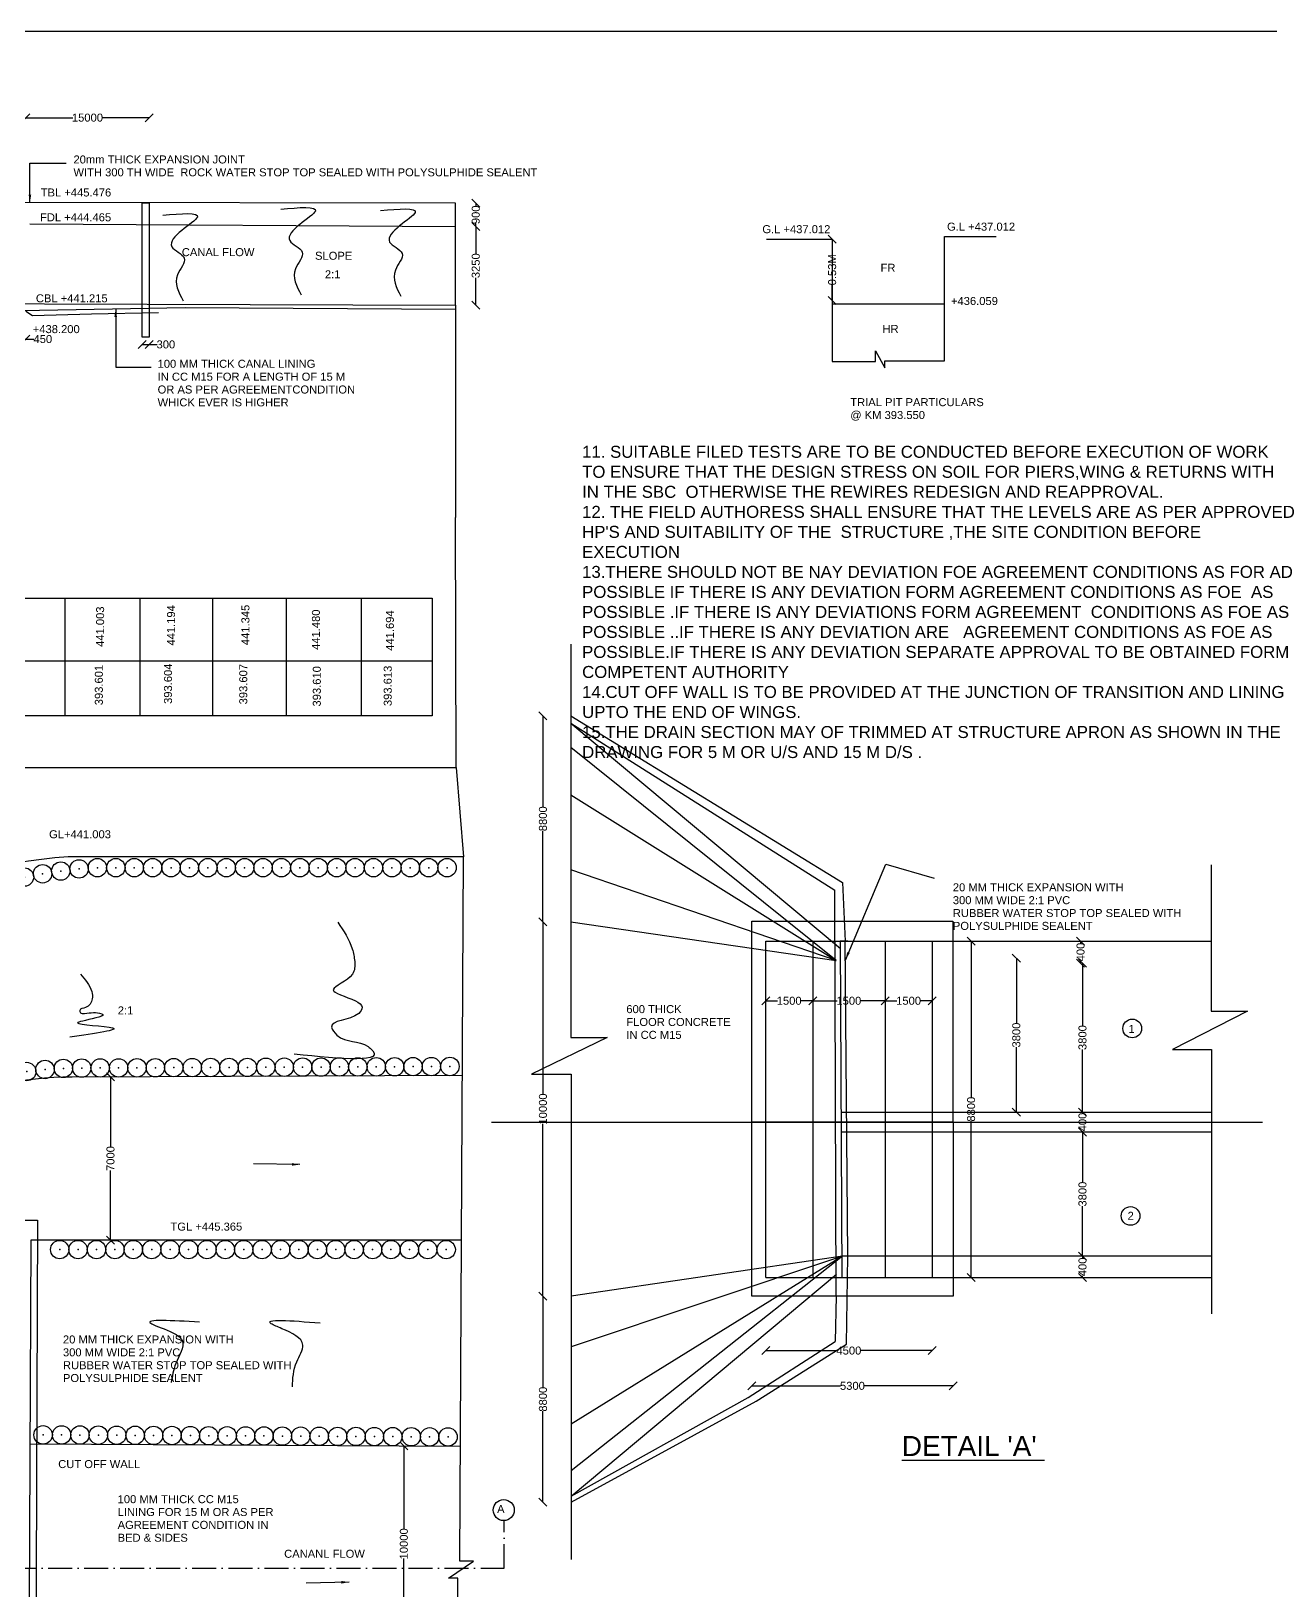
# Model space of a CAD drawing. Header units: millimetres. Extents: x 13075 to 24879, y 21418 to 27290.
# Drawn here: x 20199 to 23298, y 23393 to 27290 of the extents above; entities that cross this region are included whole.
import ezdxf

# ---------------------------------------------------------------- set-up
doc = ezdxf.new("R2010")
doc.units = ezdxf.units.MM
doc.header["$MEASUREMENT"] = 0
doc.header["$PDMODE"] = 32
doc.header["$PDSIZE"] = 46
doc.linetypes.add('ACAD_ISO10W100', pattern=[18, 12, -3, 0, -3])
for name, color, linetype in [('DIMENSIONS', 7, 'Continuous'), ('DRAWING', 7, 'Continuous'), ('TEXT', 7, 'Continuous')]:
    doc.layers.add(name, color=color, linetype=linetype)
doc.styles.get("Standard").update_dxf_attribs({"font": 'arial.ttf', "height": 20})
doc.dimstyles.get("Standard").update_dxf_attribs({"dimtxt": 20, "dimasz": 20, "dimexe": 0.18, "dimexo": 0.0625, "dimgap": 0.09, "dimtad": 0, "dimdec": 0, "dimzin": 0, "dimdsep": 46, "dimtxsty": 'Standard', "dimblk": 'OBLIQUE', "dimcen": 0.09, "dimse1": 1, "dimse2": 1, "dimadec": 0, "dimazin": 0, "dimtfac": 1, "dimtdec": 0, "dimtofl": 0, "dimtmove": 0, "dimatfit": 3, "dimfxl": 1, "dimtolj": 1, "dimtzin": 0, "dimarcsym": 0})

# ---------------------------------------------------------------- blocks, each defined once
blk = doc.blocks.new('_Oblique')
at = {"color": 0, "linetype": 'ByBlock', "lineweight": -2}
blk.add_line((-0.5, -0.5), (0.5, 0.5), dxfattribs=at)
blk = doc.blocks.new('*D11')
at = {"layer": 'Defpoints', "color": 0, "transparency": 16777216}
for p in [(20493.8, 27073.9), (20185.9, 26919.1), (20493.8, 26861.4)]:
    blk.add_point(p, dxfattribs=at)
at = {"layer": 'DIMENSIONS', "color": 0, "lineweight": -2, "transparency": 16777216}
for p, q in [((20185.9, 27073.9), (20303.1, 27073.9)), ((20493.8, 27073.9), (20376.6, 27073.9))]:
    blk.add_line(p, q, dxfattribs=at)
at = {"layer": 'DIMENSIONS', "color": 0, "lineweight": -2, "transparency": 16777216, "xscale": 20, "yscale": 20, "zscale": 20, "rotation": 180}
blk.add_blockref('_Oblique', (20185.9, 27073.9), dxfattribs=at)
at = {"layer": 'DIMENSIONS', "color": 0, "lineweight": -2, "transparency": 16777216, "xscale": 20, "yscale": 20, "zscale": 20}
blk.add_blockref('_Oblique', (20493.8, 27073.9), dxfattribs=at)
at = {"layer": 'DIMENSIONS', "color": 0, "transparency": 16777216, "insert": (20339.9, 27073.9), "char_height": 20, "attachment_point": 5}
blk.add_mtext('\\A1;15000', dxfattribs=at)
blk = doc.blocks.new('*D60')
at = {"layer": 'Defpoints', "color": 0, "transparency": 16777216}
for p in [(20160.8, 26542.5), (20185.8, 26542.5), (20185.8, 26520.7)]:
    blk.add_point(p, dxfattribs=at)
at = {"layer": 'DIMENSIONS', "color": 0, "lineweight": -2, "transparency": 16777216}
for p, q in [((20160.8, 26520.7), (20185.8, 26520.7)), ((20185.8, 26520.7), (20205.8, 26520.7))]:
    blk.add_line(p, q, dxfattribs=at)
at = {"layer": 'DIMENSIONS', "color": 0, "lineweight": -2, "transparency": 16777216, "xscale": 20, "yscale": 20, "zscale": 20, "rotation": 180}
blk.add_blockref('_Oblique', (20160.8, 26520.7), dxfattribs=at)
at = {"layer": 'DIMENSIONS', "color": 0, "lineweight": -2, "transparency": 16777216, "xscale": 20, "yscale": 20, "zscale": 20}
blk.add_blockref('_Oblique', (20185.8, 26520.7), dxfattribs=at)
at = {"layer": 'DIMENSIONS', "color": 0, "transparency": 16777216, "insert": (20228.4, 26520.7), "char_height": 20, "attachment_point": 5}
blk.add_mtext('\\A1;450', dxfattribs=at)
blk = doc.blocks.new('*D61')
at = {"layer": 'Defpoints', "color": 0, "transparency": 16777216}
for p in [(20476.5, 26525.9), (20493.8, 26525.9), (20493.8, 26507.3)]:
    blk.add_point(p, dxfattribs=at)
at = {"layer": 'DIMENSIONS', "color": 0, "lineweight": -2, "transparency": 16777216}
for p, q in [((20476.5, 26507.3), (20493.8, 26507.3)), ((20493.8, 26507.3), (20513.8, 26507.3))]:
    blk.add_line(p, q, dxfattribs=at)
at = {"layer": 'DIMENSIONS', "color": 0, "lineweight": -2, "transparency": 16777216, "xscale": 20, "yscale": 20, "zscale": 20, "rotation": 180}
blk.add_blockref('_Oblique', (20476.5, 26507.3), dxfattribs=at)
at = {"layer": 'DIMENSIONS', "color": 0, "lineweight": -2, "transparency": 16777216, "xscale": 20, "yscale": 20, "zscale": 20}
blk.add_blockref('_Oblique', (20493.8, 26507.3), dxfattribs=at)
at = {"layer": 'DIMENSIONS', "color": 0, "transparency": 16777216, "insert": (20535.9, 26507.3), "char_height": 20, "attachment_point": 5}
blk.add_mtext('\\A1;300', dxfattribs=at)
blk = doc.blocks.new('*D62')
at = {"layer": 'Defpoints', "color": 0, "transparency": 16777216}
for p in [(21259.5, 26860.1), (21259.1, 26802.3), (21310.5, 26802.3)]:
    blk.add_point(p, dxfattribs=at)
at = {"layer": 'DIMENSIONS', "color": 0, "lineweight": -2, "transparency": 16777216}
for p, q in [((21310.5, 26860.1), (21310.5, 26853.4)), ((21310.5, 26802.3), (21310.5, 26809.1))]:
    blk.add_line(p, q, dxfattribs=at)
at = {"layer": 'DIMENSIONS', "color": 0, "lineweight": -2, "transparency": 16777216, "xscale": 20, "yscale": 20, "zscale": 20}
for p, rotation in [((21310.5, 26860.1), 90), ((21310.5, 26802.3), 270)]:
    blk.add_blockref('_Oblique', p, dxfattribs=dict(at, rotation=rotation))
at = {"layer": 'DIMENSIONS', "color": 0, "transparency": 16777216, "insert": (21310.5, 26831.2), "char_height": 20, "attachment_point": 5, "rotation": 90}
blk.add_mtext('\\A1;900', dxfattribs=at)
blk = doc.blocks.new('*D63')
at = {"layer": 'Defpoints', "color": 0, "transparency": 16777216}
for p in [(21259.5, 26802.3), (21259.5, 26605.7), (21310.5, 26605.7)]:
    blk.add_point(p, dxfattribs=at)
at = {"layer": 'DIMENSIONS', "color": 0, "lineweight": -2, "transparency": 16777216}
for p, q in [((21310.5, 26802.3), (21310.5, 26733.9)), ((21310.5, 26605.7), (21310.5, 26674.1))]:
    blk.add_line(p, q, dxfattribs=at)
at = {"layer": 'DIMENSIONS', "color": 0, "lineweight": -2, "transparency": 16777216, "xscale": 20, "yscale": 20, "zscale": 20}
for p, rotation in [((21310.5, 26802.3), 90), ((21310.5, 26605.7), 270)]:
    blk.add_blockref('_Oblique', p, dxfattribs=dict(at, rotation=rotation))
at = {"layer": 'DIMENSIONS', "color": 0, "transparency": 16777216, "insert": (21310.5, 26704), "char_height": 20, "attachment_point": 5, "rotation": 90}
blk.add_mtext('\\A1;3250', dxfattribs=at)
blk = doc.blocks.new('*D114')
at = {"layer": 'Defpoints', "color": 0, "transparency": 16777216}
for p in [(20397.5, 24677.3), (20397.5, 24269.3), (20397.5, 24269.3)]:
    blk.add_point(p, dxfattribs=at)
at = {"layer": 'TEXT', "color": 0, "lineweight": -2, "transparency": 16777216}
for p, q in [((20397.5, 24677.3), (20397.5, 24503.1)), ((20397.5, 24269.3), (20397.5, 24443.5))]:
    blk.add_line(p, q, dxfattribs=at)
at = {"layer": 'TEXT', "color": 0, "lineweight": -2, "transparency": 16777216, "xscale": 20, "yscale": 20, "zscale": 20}
for p, rotation in [((20397.5, 24677.3), 90), ((20397.5, 24269.3), 270)]:
    blk.add_blockref('_Oblique', p, dxfattribs=dict(at, rotation=rotation))
at = {"layer": 'TEXT', "color": 0, "transparency": 16777216, "insert": (20397.5, 24473.3), "char_height": 20, "attachment_point": 5, "rotation": 90}
blk.add_mtext('\\A1;7000', dxfattribs=at)
blk = doc.blocks.new('*D116')
at = {"layer": 'Defpoints', "color": 0, "transparency": 16777216}
for p in [(21131.9, 23755.7), (21130.7, 23141.9), (21131.9, 23141.9)]:
    blk.add_point(p, dxfattribs=at)
at = {"layer": 'TEXT', "color": 0, "lineweight": -2, "transparency": 16777216}
for p, q in [((21130.7, 23755.7), (21130.7, 23547.3)), ((21130.7, 23141.9), (21130.7, 23473.8))]:
    blk.add_line(p, q, dxfattribs=at)
at = {"layer": 'TEXT', "color": 0, "lineweight": -2, "transparency": 16777216, "xscale": 20, "yscale": 20, "zscale": 20}
for p, rotation in [((21130.7, 23755.7), 90), ((21130.7, 23141.9), 270)]:
    blk.add_blockref('_Oblique', p, dxfattribs=dict(at, rotation=rotation))
at = {"layer": 'TEXT', "color": 0, "transparency": 16777216, "insert": (21130.7, 23510.6), "char_height": 20, "attachment_point": 5, "rotation": 90}
blk.add_mtext('\\A1;10000', dxfattribs=at)
blk = doc.blocks.new('*D119')
at = {"layer": 'Defpoints', "color": 0, "transparency": 16777216}
for p in [(22827, 24961.5), (22827, 24589.4), (22827, 24589.4)]:
    blk.add_point(p, dxfattribs=at)
at = {"layer": 'TEXT', "color": 0, "lineweight": -2, "transparency": 16777216}
for p, q in [((22827, 24961.5), (22827, 24805.4)), ((22827, 24589.4), (22827, 24745.5))]:
    blk.add_line(p, q, dxfattribs=at)
at = {"layer": 'TEXT', "color": 0, "lineweight": -2, "transparency": 16777216, "xscale": 20, "yscale": 20, "zscale": 20}
for p, rotation in [((22827, 24961.5), 90), ((22827, 24589.4), 270)]:
    blk.add_blockref('_Oblique', p, dxfattribs=dict(at, rotation=rotation))
at = {"layer": 'TEXT', "color": 0, "transparency": 16777216, "insert": (22827, 24775.5), "char_height": 20, "attachment_point": 5, "rotation": 90}
blk.add_mtext('\\A1;3800', dxfattribs=at)
blk = doc.blocks.new('*D120')
at = {"layer": 'Defpoints', "color": 0, "transparency": 16777216}
for p in [(22827, 24589.4), (22827, 24539.6), (22827, 24539.6)]:
    blk.add_point(p, dxfattribs=at)
at = {"layer": 'TEXT', "color": 0, "lineweight": -2, "transparency": 16777216}
for p, q in [((22827, 24589.4), (22827, 24587.1)), ((22827, 24539.6), (22827, 24542))]:
    blk.add_line(p, q, dxfattribs=at)
at = {"layer": 'TEXT', "color": 0, "lineweight": -2, "transparency": 16777216, "xscale": 20, "yscale": 20, "zscale": 20}
for p, rotation in [((22827, 24589.4), 90), ((22827, 24539.6), 270)]:
    blk.add_blockref('_Oblique', p, dxfattribs=dict(at, rotation=rotation))
at = {"layer": 'TEXT', "color": 0, "transparency": 16777216, "insert": (22827, 24564.5), "char_height": 20, "attachment_point": 5, "rotation": 90}
blk.add_mtext('\\A1;400', dxfattribs=at)
blk = doc.blocks.new('*D121')
at = {"layer": 'Defpoints', "color": 0, "transparency": 16777216}
for p in [(22827, 24539.6), (22827, 24229.2), (22827, 24229.2)]:
    blk.add_point(p, dxfattribs=at)
at = {"layer": 'TEXT', "color": 0, "lineweight": -2, "transparency": 16777216}
for p, q in [((22827, 24539.6), (22827, 24414.3)), ((22827, 24229.2), (22827, 24354.5))]:
    blk.add_line(p, q, dxfattribs=at)
at = {"layer": 'TEXT', "color": 0, "lineweight": -2, "transparency": 16777216, "xscale": 20, "yscale": 20, "zscale": 20}
for p, rotation in [((22827, 24539.6), 90), ((22827, 24229.2), 270)]:
    blk.add_blockref('_Oblique', p, dxfattribs=dict(at, rotation=rotation))
at = {"layer": 'TEXT', "color": 0, "transparency": 16777216, "insert": (22827, 24384.4), "char_height": 20, "attachment_point": 5, "rotation": 90}
blk.add_mtext('\\A1;3800', dxfattribs=at)
blk = doc.blocks.new('*D122')
at = {"layer": 'Defpoints', "color": 0, "transparency": 16777216}
for p in [(22827, 24229.2), (22827, 24176.1), (22827, 24176.1)]:
    blk.add_point(p, dxfattribs=at)
at = {"layer": 'TEXT', "color": 0, "lineweight": -2, "transparency": 16777216}
for p, q in [((22827, 24229.2), (22827, 24225.2)), ((22827, 24176.1), (22827, 24180.1))]:
    blk.add_line(p, q, dxfattribs=at)
at = {"layer": 'TEXT', "color": 0, "lineweight": -2, "transparency": 16777216, "xscale": 20, "yscale": 20, "zscale": 20}
for p, rotation in [((22827, 24229.2), 90), ((22827, 24176.1), 270)]:
    blk.add_blockref('_Oblique', p, dxfattribs=dict(at, rotation=rotation))
at = {"layer": 'TEXT', "color": 0, "transparency": 16777216, "insert": (22827, 24202.6), "char_height": 20, "attachment_point": 5, "rotation": 90}
blk.add_mtext('\\A1;400', dxfattribs=at)
blk = doc.blocks.new('*D123')
at = {"layer": 'Defpoints', "color": 0, "transparency": 16777216}
for p in [(22547.3, 25016.8), (22547.3, 24176.1), (22548.6, 24176.1)]:
    blk.add_point(p, dxfattribs=at)
at = {"layer": 'TEXT', "color": 0, "lineweight": -2, "transparency": 16777216}
for p, q in [((22548.6, 25016.8), (22548.6, 24626.4)), ((22548.6, 24176.1), (22548.6, 24566.5))]:
    blk.add_line(p, q, dxfattribs=at)
at = {"layer": 'TEXT', "color": 0, "lineweight": -2, "transparency": 16777216, "xscale": 20, "yscale": 20, "zscale": 20}
for p, rotation in [((22548.6, 25016.8), 90), ((22548.6, 24176.1), 270)]:
    blk.add_blockref('_Oblique', p, dxfattribs=dict(at, rotation=rotation))
at = {"layer": 'TEXT', "color": 0, "transparency": 16777216, "insert": (22548.6, 24596.5), "char_height": 20, "attachment_point": 5, "rotation": 90}
blk.add_mtext('\\A1;8800', dxfattribs=at)
blk = doc.blocks.new('*D124')
at = {"layer": 'Defpoints', "color": 0, "transparency": 16777216}
for p in [(22822.5, 25016.8), (22822.2, 24961.5), (22827, 24961.5)]:
    blk.add_point(p, dxfattribs=at)
at = {"layer": 'TEXT', "color": 0, "lineweight": -2, "transparency": 16777216}
for p, q in [((22822.2, 25016.8), (22822.2, 25011.7)), ((22822.2, 24961.5), (22822.2, 24966.6))]:
    blk.add_line(p, q, dxfattribs=at)
at = {"layer": 'TEXT', "color": 0, "lineweight": -2, "transparency": 16777216, "xscale": 20, "yscale": 20, "zscale": 20}
for p, rotation in [((22822.2, 25016.8), 90), ((22822.2, 24961.5), 270)]:
    blk.add_blockref('_Oblique', p, dxfattribs=dict(at, rotation=rotation))
at = {"layer": 'TEXT', "color": 0, "transparency": 16777216, "insert": (22822.2, 24989.2), "char_height": 20, "attachment_point": 5, "rotation": 90}
blk.add_mtext('\\A1;400', dxfattribs=at)
blk = doc.blocks.new('*D125')
at = {"layer": 'Defpoints', "color": 0, "transparency": 16777216}
for p in [(22653.9, 24974.2), (22653.9, 24589.4), (22661.6, 24589.4)]:
    blk.add_point(p, dxfattribs=at)
at = {"layer": 'TEXT', "color": 0, "lineweight": -2, "transparency": 16777216}
for p, q in [((22661.6, 24974.2), (22661.6, 24811.7)), ((22661.6, 24589.4), (22661.6, 24751.9))]:
    blk.add_line(p, q, dxfattribs=at)
at = {"layer": 'TEXT', "color": 0, "lineweight": -2, "transparency": 16777216, "xscale": 20, "yscale": 20, "zscale": 20}
for p, rotation in [((22661.6, 24974.2), 90), ((22661.6, 24589.4), 270)]:
    blk.add_blockref('_Oblique', p, dxfattribs=dict(at, rotation=rotation))
at = {"layer": 'TEXT', "color": 0, "transparency": 16777216, "insert": (22661.6, 24781.8), "char_height": 20, "attachment_point": 5, "rotation": 90}
blk.add_mtext('\\A1;3800', dxfattribs=at)
blk = doc.blocks.new('*D126')
at = {"layer": 'Defpoints', "color": 0, "transparency": 16777216}
for p in [(22152.6, 24867.4), (22035.1, 24860.8), (22152.6, 24860.8)]:
    blk.add_point(p, dxfattribs=at)
at = {"layer": 'TEXT', "color": 0, "lineweight": -2, "transparency": 16777216}
for p, q in [((22035.1, 24867.4), (22064.8, 24867.4)), ((22152.6, 24867.4), (22122.8, 24867.4))]:
    blk.add_line(p, q, dxfattribs=at)
at = {"layer": 'TEXT', "color": 0, "lineweight": -2, "transparency": 16777216, "xscale": 20, "yscale": 20, "zscale": 20, "rotation": 180}
blk.add_blockref('_Oblique', (22035.1, 24867.4), dxfattribs=at)
at = {"layer": 'TEXT', "color": 0, "lineweight": -2, "transparency": 16777216, "xscale": 20, "yscale": 20, "zscale": 20}
blk.add_blockref('_Oblique', (22152.6, 24867.4), dxfattribs=at)
at = {"layer": 'TEXT', "color": 0, "transparency": 16777216, "insert": (22093.8, 24867.4), "char_height": 20, "attachment_point": 5}
blk.add_mtext('\\A1;1500', dxfattribs=at)
blk = doc.blocks.new('*D127')
at = {"layer": 'Defpoints', "color": 0, "transparency": 16777216}
for p in [(22333.4, 24867.4), (22152.6, 24860.8), (22333.4, 24860.8)]:
    blk.add_point(p, dxfattribs=at)
at = {"layer": 'TEXT', "color": 0, "lineweight": -2, "transparency": 16777216}
for p, q in [((22152.6, 24867.4), (22214, 24867.4)), ((22333.4, 24867.4), (22271.9, 24867.4))]:
    blk.add_line(p, q, dxfattribs=at)
at = {"layer": 'TEXT', "color": 0, "lineweight": -2, "transparency": 16777216, "xscale": 20, "yscale": 20, "zscale": 20, "rotation": 180}
blk.add_blockref('_Oblique', (22152.6, 24867.4), dxfattribs=at)
at = {"layer": 'TEXT', "color": 0, "lineweight": -2, "transparency": 16777216, "xscale": 20, "yscale": 20, "zscale": 20}
blk.add_blockref('_Oblique', (22333.4, 24867.4), dxfattribs=at)
at = {"layer": 'TEXT', "color": 0, "transparency": 16777216, "insert": (22243, 24867.4), "char_height": 20, "attachment_point": 5}
blk.add_mtext('\\A1;1500', dxfattribs=at)
blk = doc.blocks.new('*D128')
at = {"layer": 'Defpoints', "color": 0, "transparency": 16777216}
for p in [(22333.4, 24867.4), (22451.2, 24867.4), (22451.2, 24867.4)]:
    blk.add_point(p, dxfattribs=at)
at = {"layer": 'TEXT', "color": 0, "lineweight": -2, "transparency": 16777216}
for p, q in [((22333.4, 24867.4), (22363.3, 24867.4)), ((22451.2, 24867.4), (22421.3, 24867.4))]:
    blk.add_line(p, q, dxfattribs=at)
at = {"layer": 'TEXT', "color": 0, "lineweight": -2, "transparency": 16777216, "xscale": 20, "yscale": 20, "zscale": 20, "rotation": 180}
blk.add_blockref('_Oblique', (22333.4, 24867.4), dxfattribs=at)
at = {"layer": 'TEXT', "color": 0, "lineweight": -2, "transparency": 16777216, "xscale": 20, "yscale": 20, "zscale": 20}
blk.add_blockref('_Oblique', (22451.2, 24867.4), dxfattribs=at)
at = {"layer": 'TEXT', "color": 0, "transparency": 16777216, "insert": (22392.3, 24867.4), "char_height": 20, "attachment_point": 5}
blk.add_mtext('\\A1;1500', dxfattribs=at)
blk = doc.blocks.new('*D129')
at = {"layer": 'Defpoints', "color": 0, "transparency": 16777216}
for p in [(21548.4, 25579.6), (21478.4, 25064.9), (21548.4, 25064.9)]:
    blk.add_point(p, dxfattribs=at)
at = {"layer": 'TEXT', "color": 0, "lineweight": -2, "transparency": 16777216}
for p, q in [((21478.4, 25579.6), (21478.4, 25352.2)), ((21478.4, 25064.9), (21478.4, 25292.3))]:
    blk.add_line(p, q, dxfattribs=at)
at = {"layer": 'TEXT', "color": 0, "lineweight": -2, "transparency": 16777216, "xscale": 20, "yscale": 20, "zscale": 20}
for p, rotation in [((21478.4, 25579.6), 90), ((21478.4, 25064.9), 270)]:
    blk.add_blockref('_Oblique', p, dxfattribs=dict(at, rotation=rotation))
at = {"layer": 'TEXT', "color": 0, "transparency": 16777216, "insert": (21478.4, 25322.2), "char_height": 20, "attachment_point": 5, "rotation": 90}
blk.add_mtext('\\A1;8800', dxfattribs=at)
blk = doc.blocks.new('*D130')
at = {"layer": 'Defpoints', "color": 0, "transparency": 16777216}
for p in [(21478.4, 25064.9), (21478.4, 24129.3), (21548.9, 24129.3)]:
    blk.add_point(p, dxfattribs=at)
at = {"layer": 'TEXT', "color": 0, "lineweight": -2, "transparency": 16777216}
for p, q in [((21478.4, 25064.9), (21478.4, 24633.8)), ((21478.4, 24129.3), (21478.4, 24560.3))]:
    blk.add_line(p, q, dxfattribs=at)
at = {"layer": 'TEXT', "color": 0, "lineweight": -2, "transparency": 16777216, "xscale": 20, "yscale": 20, "zscale": 20}
for p, rotation in [((21478.4, 25064.9), 90), ((21478.4, 24129.3), 270)]:
    blk.add_blockref('_Oblique', p, dxfattribs=dict(at, rotation=rotation))
at = {"layer": 'TEXT', "color": 0, "transparency": 16777216, "insert": (21478.4, 24597.1), "char_height": 20, "attachment_point": 5, "rotation": 90}
blk.add_mtext('\\A1;10000', dxfattribs=at)
blk = doc.blocks.new('*D131')
at = {"layer": 'Defpoints', "color": 0, "transparency": 16777216}
for p in [(21478.4, 24129.3), (21478.4, 23614.6), (21548.9, 23614.6)]:
    blk.add_point(p, dxfattribs=at)
at = {"layer": 'TEXT', "color": 0, "lineweight": -2, "transparency": 16777216}
for p, q in [((21478.4, 24129.3), (21478.4, 23901.9)), ((21478.4, 23614.6), (21478.4, 23842))]:
    blk.add_line(p, q, dxfattribs=at)
at = {"layer": 'TEXT', "color": 0, "lineweight": -2, "transparency": 16777216, "xscale": 20, "yscale": 20, "zscale": 20}
for p, rotation in [((21478.4, 24129.3), 90), ((21478.4, 23614.6), 270)]:
    blk.add_blockref('_Oblique', p, dxfattribs=dict(at, rotation=rotation))
at = {"layer": 'TEXT', "color": 0, "transparency": 16777216, "insert": (21478.4, 23871.9), "char_height": 20, "attachment_point": 5, "rotation": 90}
blk.add_mtext('\\A1;8800', dxfattribs=at)
blk = doc.blocks.new('*D132')
at = {"layer": 'Defpoints', "color": 0, "transparency": 16777216}
for p in [(22035.1, 24176.1), (22451.2, 24176.1), (22451.2, 23993.4)]:
    blk.add_point(p, dxfattribs=at)
at = {"layer": 'TEXT', "color": 0, "lineweight": -2, "transparency": 16777216}
for p, q in [((22035.1, 23993.4), (22212.8, 23993.4)), ((22451.2, 23993.4), (22273.4, 23993.4))]:
    blk.add_line(p, q, dxfattribs=at)
at = {"layer": 'TEXT', "color": 0, "lineweight": -2, "transparency": 16777216, "xscale": 20, "yscale": 20, "zscale": 20, "rotation": 180}
blk.add_blockref('_Oblique', (22035.1, 23993.4), dxfattribs=at)
at = {"layer": 'TEXT', "color": 0, "lineweight": -2, "transparency": 16777216, "xscale": 20, "yscale": 20, "zscale": 20}
blk.add_blockref('_Oblique', (22451.2, 23993.4), dxfattribs=at)
at = {"layer": 'TEXT', "color": 0, "transparency": 16777216, "insert": (22243.1, 23993.4), "char_height": 20, "attachment_point": 5}
blk.add_mtext('\\A1;4500', dxfattribs=at)
blk = doc.blocks.new('*D133')
at = {"layer": 'Defpoints', "color": 0, "transparency": 16777216}
for p in [(22000.5, 24129.6), (22503.4, 24129.6), (22503.4, 23905.3)]:
    blk.add_point(p, dxfattribs=at)
at = {"layer": 'TEXT', "color": 0, "lineweight": -2, "transparency": 16777216}
for p, q in [((22000.5, 23905.3), (22222, 23905.3)), ((22503.4, 23905.3), (22281.9, 23905.3))]:
    blk.add_line(p, q, dxfattribs=at)
at = {"layer": 'TEXT', "color": 0, "lineweight": -2, "transparency": 16777216, "xscale": 20, "yscale": 20, "zscale": 20, "rotation": 180}
blk.add_blockref('_Oblique', (22000.5, 23905.3), dxfattribs=at)
at = {"layer": 'TEXT', "color": 0, "lineweight": -2, "transparency": 16777216, "xscale": 20, "yscale": 20, "zscale": 20}
blk.add_blockref('_Oblique', (22503.4, 23905.3), dxfattribs=at)
at = {"layer": 'TEXT', "color": 0, "transparency": 16777216, "insert": (22251.9, 23905.3), "char_height": 20, "attachment_point": 5}
blk.add_mtext('\\A1;5300', dxfattribs=at)
blk = doc.blocks.new('*D146')
at = {"layer": 'Defpoints', "color": 0, "transparency": 16777216}
for p in [(22201.3, 26770.2), (22201.3, 26617.3), (22201.3, 26617.3)]:
    blk.add_point(p, dxfattribs=at)
at = {"layer": 'TEXT', "color": 0, "lineweight": -2, "transparency": 16777216}
for p, q in [((22201.3, 26770.2), (22201.3, 26731)), ((22201.3, 26617.3), (22201.3, 26656.5))]:
    blk.add_line(p, q, dxfattribs=at)
at = {"layer": 'TEXT', "color": 0, "lineweight": -2, "transparency": 16777216, "xscale": 20, "yscale": 20, "zscale": 20}
for p, rotation in [((22201.3, 26770.2), 90), ((22201.3, 26617.3), 270)]:
    blk.add_blockref('_Oblique', p, dxfattribs=dict(at, rotation=rotation))
at = {"layer": 'TEXT', "color": 0, "transparency": 16777216, "insert": (22201.3, 26693.8), "char_height": 20, "attachment_point": 5, "rotation": 90}
blk.add_mtext('\\A1;0.53M', dxfattribs=at)

msp = doc.modelspace()

# ---------------------------------------------------------------- linework, layer by layer
at = {"layer": 'DRAWING'}
for points in [[(14326.1, 26628.1), (21259.5, 26605.7), (21259.5, 26860.1), (20181.1, 26862), (14823.8, 26872.1), (14326.1, 26881.2)], [(20196.1, 26808.5), (21259.5, 26802.3)], [(21259.5, 26594.5), (20584.4, 26599), (19947.1, 26586.9), (19704.3, 26588.6)], [(20185.8, 26590.7), (20202.3, 26580), (20350, 26583.5), (20517.5, 26587.5)], [(21259.5, 26605.7), (21259.5, 26075.3)], [(21548.4, 25758.2), (21548.4, 24775.6), (21639.2, 24775.6), (21449.5, 24684), (21548.9, 24684)], [(21548.4, 25579.6), (22226.9, 25162.9), (22233.7, 25016.8)], [(21548.4, 25561.3), (22221.7, 24998)], [(21548.4, 25561.3), (22207.6, 25144.2)], [(22211.3, 24968.3), (21548.4, 25500.4)], [(21548.4, 25381.9), (22211.3, 24968.3)], [(21548.4, 25064.9), (22211.3, 24968.3), (21548.4, 25194.4)], [(23148.2, 25207.5), (23148.2, 24841.7), (23239.7, 24841.7), (23052, 24745.5), (23149.7, 24745.5), (23149.7, 24085)], [(22211.3, 24129.6), (22207.6, 25144.2)], [(21548.9, 23614.6), (22010.9, 23867.2), (22236.7, 24009.4), (22240.7, 24229.2), (22233.7, 25016.8)], [(22035.1, 24176.1), (22035.1, 25016.8), (23148.2, 25016.8)], [(22152.6, 25016.8), (22152.6, 24563.9)], [(22240.7, 25016.8), (22221.1, 25016.8), (22225.5, 24176.1)], [(22333.4, 25016.8), (22333.4, 24563.9)], [(22451.2, 25016.8), (22451.2, 24176.1)], [(21548.9, 24684), (21548.9, 23471.3)], [(22223.3, 24589.4), (23149.7, 24589.4)], [(21349.5, 24563.9), (23276.5, 24563.9)], [(22152.6, 24563.9), (22152.6, 24176.1)], [(22333.4, 24563.9), (22333.4, 24176.1)], [(22223.6, 24539.6), (23150, 24539.6)], [(21274.7, 24269.3), (20198.6, 24269.3), (20191.2, 22633.2), (21265.9, 22633.2)], [(23149.7, 24229.2), (22227, 24229.2), (21548.9, 24129.3)], [(22227, 24229.2), (21548.9, 24002.7)], [(22227, 24229.2), (21548.9, 23809.7)], [(22227, 24229.2), (21548.9, 23692.8)], [(21548.9, 23629.9), (22212.1, 24184.1), (22212.1, 24184.1)], [(22035.1, 24176.1), (23149.7, 24176.1)], [(22211.3, 24129.6), (22208.7, 24016.2)], [(21548.9, 23629.9), (21991.1, 23876.1), (22208.7, 24016.2)], [(20196.3, 23760.6), (21272.1, 23755)]]:
    msp.add_lwpolyline(points, dxfattribs=at)
for points in [[(20476.5, 26861.4), (20493.8, 26861.4), (20493.8, 26525.9), (20476.5, 26525.9)], [(22503.2, 24563.9), (22000.5, 24563.9), (22000.5, 25066.7), (22503.2, 25066.7)], [(22000.5, 24563.9), (22503.4, 24563.9), (22503.4, 24129.6), (22000.5, 24129.6)], [(20208.7, 22548.8), (20163, 22548.8), (20163, 24319.3), (20214.8, 24319.3)]]:
    msp.add_lwpolyline(points, close=True, dxfattribs=at)
for points in [[(21279.7, 25227.3), (20291.5, 25227.3, 0.345701), (18883.6, 23931.3), (18878.3, 22916.8, 0.330847), (20281.7, 21878.5), (21265.9, 21878.5), (21265.9, 23425.1), (21242.7, 23425.1), (21304.5, 23467.6), (21270.6, 23467.6), (21279.7, 25227.3)], [(21276.9, 24681), (20301.5, 24676.8, 0.414449), (19380.6, 23747.2, -0.225304), (19150.5, 23582.2)]]:
    msp.add_lwpolyline(points, format="xyb", dxfattribs=at)
at = {"layer": 'DRAWING', "linetype": 'ACAD_ISO10W100', "ltscale": 5}
msp.add_lwpolyline([(13123.7, 23548.1), (13123.7, 23449.6), (21381.8, 23449.6), (21381.8, 23569)], dxfattribs=at)
at = {"layer": 'DRAWING'}
for points in [[(20822.9, 26845.4), (20909.6, 26840.6), (20845.7, 26766.7), (20876.8, 26738.2), (20860.1, 26696.5), (20873.7, 26631.3)], [(21072.3, 26841.9), (21159, 26837.1), (21095.1, 26763.2), (21126.2, 26734.7), (21109.5, 26693), (21123.1, 26627.8)], [(20528, 26830.3), (20614.7, 26825.5), (20550.8, 26751.6), (20581.9, 26723.1), (20565.2, 26681.4), (20578.8, 26616.2)]]:
    msp.add_spline(points, degree=3, dxfattribs=at)
for p in [(20273.3, 25191.5), (20319, 25196.8), (20364.8, 25200), (20410.8, 25200), (20456.8, 25200), (20502.8, 25200), (20548.8, 25200), (20594.8, 25200), (20640.8, 25200), (20686.8, 25200), (20732.8, 25200), (20778.8, 25200), (20824.8, 25200), (20870.8, 25200), (20916.8, 25200), (20962.8, 25200), (21008.8, 25200), (21054.8, 25200), (21100.8, 25200), (21146.8, 25200), (21192.8, 25200), (21238.8, 25200), (20182.5, 25176.6), (20227.8, 25184.7), (20188.1, 24690.7), (20233.8, 24695.8), (20279.7, 24698.6), (20325.7, 24699.4), (20371.7, 24699.6), (20417.7, 24699.8), (20463.7, 24700), (20509.7, 24700.2), (20555.7, 24700.4), (20601.7, 24700.6), (20647.7, 24700.8), (20693.7, 24701), (20739.7, 24701.1), (20785.7, 24701.3), (20831.7, 24701.5), (20877.7, 24701.7), (20923.7, 24701.9), (20969.7, 24702.1), (21015.7, 24702.3), (21061.7, 24702.5), (21107.7, 24702.7), (21153.7, 24702.9), (21199.7, 24703.1), (21245.7, 24703.3), (20270.5, 24245.9), (20316.5, 24245.9), (20362.5, 24245.9), (20408.5, 24245.9), (20454.5, 24245.9), (20500.5, 24245.9), (20546.5, 24245.9), (20592.5, 24245.9), (20638.5, 24245.9), (20684.5, 24245.9), (20730.5, 24245.8), (20776.5, 24245.8), (20822.5, 24245.8), (20868.5, 24245.8), (20914.5, 24245.8), (20960.5, 24245.8), (21006.5, 24245.8), (21052.5, 24245.8), (21098.5, 24245.8), (21144.5, 24245.8), (21190.5, 24245.8), (21236.5, 24245.8), (20229.1, 23782.9), (20275.1, 23782.7), (20321.1, 23782.5), (20367.1, 23782.2), (20413.1, 23782), (20459.1, 23781.7), (20505.1, 23781.5), (20551.1, 23781.3), (20597.1, 23781), (20643.1, 23780.8), (20689.1, 23780.5), (20735.1, 23780.3), (20781.1, 23780.1), (20827.1, 23779.8), (20873.1, 23779.6), (20919.1, 23779.3), (20965.1, 23779.1), (21011.1, 23778.9), (21057.1, 23778.6), (21103.1, 23778.4), (21149.1, 23778.2), (21195.1, 23777.9), (21241.1, 23777.7)]:
    msp.add_point(p, dxfattribs=at)
at = {"layer": 'TEXT'}
for points in [[(24813.4, 21417.9), (13074.6, 21417.9), (13074.6, 27290), (24813.4, 27290)], [(13130.4, 25873), (21201.8, 25873), (21201.8, 25579.4), (13130.4, 25579.4)]]:
    msp.add_lwpolyline(points, close=True, dxfattribs=at)
for points in [[(22037.4, 26770.2), (22201.3, 26770.2), (22201.3, 26464.3), (22309.8, 26464.3), (22309.8, 26491.2), (22332.7, 26448.5), (22332.7, 26466.7), (22482.4, 26466.7), (22482.4, 26777.3), (22611.5, 26777.3)], [(22201.3, 26608.8), (22482.4, 26608.8)], [(13202.7, 25450.3), (19609.1, 25450.3), (19609.1, 25529.6), (19751, 25335.1), (19758.9, 25450.3), (21261.3, 25450.3), (21259.5, 26075.3)], [(20283.4, 25873), (20283.4, 25579.4)], [(20471.2, 25873), (20471.2, 25579.4)], [(20652.7, 25873), (20652.7, 25579.4)], [(20836.4, 25873), (20836.4, 25579.4)], [(21024.1, 25873), (21024.1, 25579.4)], [(21201.8, 25716), (13130.4, 25716)], [(21261.3, 25450.3), (21279.7, 25227.3)]]:
    msp.add_lwpolyline(points, dxfattribs=at)
for centre, radius in [((22951.4, 24798.3), 23.4), ((22947.1, 24329.8), 23.4), ((21380.4, 23595), 26.3)]:
    msp.add_circle(centre, radius, dxfattribs=at)
for points in [[(20965.7, 25063.6), (21001.7, 24997.2), (21007.8, 24965.5), (21002.2, 24933.8), (20954.4, 24895.2), (21009.6, 24867.2), (21026.5, 24851.2), (21017.8, 24836), (20950.1, 24801.3), (20963.6, 24781.6), (21041.3, 24753), (21046.5, 24749), (20856.7, 24733.9)], [(20322.1, 24933.7), (20350.6, 24890.6), (20351.9, 24872), (20335.1, 24850.5), (20320.8, 24843.2), (20322.1, 24837.6), (20332.5, 24835.8), (20375.6, 24834.5), (20378.2, 24833.3), (20360.9, 24824.6), (20315.2, 24812.1), (20402.4, 24800.1), (20295.8, 24776.8)], [(20620, 24064.5), (20497.9, 24061.8), (20546.6, 24041.2), (20577.2, 24017.3), (20560.9, 23961.3), (20549.4, 23913.8)], [(20852, 23903), (20863, 23965.3), (20878.4, 24007.4), (20825.7, 24048.2), (20799.4, 24060.4), (20921.4, 24062.6)]]:
    msp.add_spline(points, degree=3, dxfattribs=at)

# ---------------------------------------------------------------- texts
for s, height, p in [('20mm THICK EXPANSION JOINT ', 20, (20304.9, 26959.5)), ('WITH 300 TH WIDE  ROCK WATER STOP TOP SEALED WITH POLYSULPHIDE SEALENT', 20, (20304.9, 26927.4)), ('TBL +445.476', 20, (20223, 26877)), ('FDL +444.465', 20, (20221.3, 26815)), ('G.L +437.012', 20, (22488.4, 26791.6)), ('G.L +437.012', 20, (22026.7, 26785.3)), ('CANAL FLOW ', 20, (20575.7, 26727.9)), ('SLOPE ', 20, (20908.7, 26718.9)), ('2:1', 20, (20933.4, 26672.6)), ('FR ', 20, (22322.2, 26689)), ('CBL +441.215', 20, (20210.9, 26612.6)), ('+436.059', 20, (22498.2, 26605.9)), ('+438.200', 20, (20203.2, 26535.6)), ('HR ', 20, (22327, 26536.1)), ('100 MM THICK CANAL LINING ', 20, (20515.2, 26449)), ('IN CC M15 FOR A LENGTH OF 15 M ', 20, (20515.2, 26416.8)), ('OR AS PER AGREEMENTCONDITION', 20, (20515.2, 26384.7)), ('WHICK EVER IS HIGHER  ', 20, (20515.2, 26352.6)), ('TRIAL PIT PARTICULARS ', 20, (22246.5, 26353.1)), ('@ KM 393.550', 20, (22246.5, 26321)), ('GL+441.003', 20, (20244, 25273.5)), ('20 MM THICK EXPANSION WITH ', 20, (22502.9, 25141)), ('300 MM WIDE 2:1 PVC ', 20, (22502.9, 25108.8)), ('RUBBER WATER STOP TOP SEALED WITH ', 20, (22502.9, 25076.7)), ('POLYSULPHIDE SEALENT ', 20, (22502.9, 25044.6)), ('2:1', 20, (20415.6, 24833.4)), ('600 THICK ', 20, (21686.8, 24836.6)), ('FLOOR CONCRETE', 20, (21686.8, 24804.5)), ('IN CC M15 ', 20, (21686.8, 24772.3)), ('1', 20, (22941.8, 24787.1)), ('2', 20, (22939.7, 24320.2)), ('TGL +445.365 ', 20, (20547.4, 24293.2)), ('20 MM THICK EXPANSION WITH ', 20, (20278.6, 24011.3)), ('300 MM WIDE 2:1 PVC ', 20, (20278.6, 23979.1)), ('RUBBER WATER STOP TOP SEALED WITH ', 20, (20278.6, 23947)), ('POLYSULPHIDE SEALENT ', 20, (20278.6, 23914.9)), ("%%UDETAIL 'A' ", 50, (22375.3, 23730)), ('CUT OFF WALL ', 20, (20266.8, 23699.9)), ('100 MM THICK CC M15 ', 20, (20415.3, 23612.2)), ('LINING FOR 15 M OR AS PER ', 20, (20415.3, 23580.1)), ('A', 20, (21363.8, 23587.7)), ('AGREEMENT CONDITION IN ', 20, (20415.3, 23548)), ('BED & SIDES ', 20, (20415.3, 23515.9)), ('CANANL FLOW ', 20, (20831.5, 23475.8))]:
    msp.add_text(s, height=height, dxfattribs=at).set_placement(p)
for s, p in [('441.003', (20381.5, 25751.6)), ('441.194', (20558.8, 25754.9)), ('441.345', (20744.7, 25756)), ('441.480', (20920.9, 25744.1)), ('441.694', (21105.8, 25741.9)), ('393.601', (20378.3, 25605.8)), ('393.604', (20551.2, 25609.1)), ('393.607', (20739.3, 25608)), ('393.610', (20923.1, 25602.6)), ('393.613', (21100.4, 25603.7))]:
    msp.add_text(s, height=20, rotation=90, dxfattribs=at).set_placement(p)
at = {"layer": 'TEXT', "insert": (21576.3, 26254.1), "char_height": 30, "width": 1777.626, "attachment_point": 1}
msp.add_mtext("11. SUITABLE FILED TESTS ARE TO BE CONDUCTED BEFORE EXECUTION OF WORK TO ENSURE THAT THE DESIGN STRESS ON SOIL FOR PIERS,WING & RETURNS WITH IN THE SBC  OTHERWISE THE REWIRES REDESIGN AND REAPPROVAL. \\P12. THE FIELD AUTHORESS SHALL ENSURE THAT THE LEVELS ARE AS PER APPROVED HP'S AND SUITABILITY OF THE  STRUCTURE ,THE SITE CONDITION BEFORE EXECUTION  \\P13.THERE SHOULD NOT BE NAY DEVIATION FOE AGREEMENT CONDITIONS AS FOR AD POSSIBLE IF THERE IS ANY DEVIATION FORM AGREEMENT CONDITIONS AS FOE  AS  POSSIBLE .IF THERE IS ANY DEVIATIONS FORM AGREEMENT  CONDITIONS AS FOE AS POSSIBLE ..IF THERE IS ANY DEVIATION ARE   AGREEMENT CONDITIONS AS FOE AS POSSIBLE.IF THERE IS ANY DEVIATION SEPARATE APPROVAL TO BE OBTAINED FORM COMPETENT AUTHORITY \\P14.CUT OFF WALL IS TO BE PROVIDED AT THE JUNCTION OF TRANSITION AND LINING UPTO THE END OF WINGS.\\P15.THE DRAIN SECTION MAY OF TRIMMED AT STRUCTURE APRON AS SHOWN IN THE DRAWING FOR 5 M OR U/S AND 15 M D/S .", dxfattribs=at)

# ---------------------------------------------------------------- dimensions: what is measured, and where the dimension line sits
at = {"layer": 'DIMENSIONS'}
for base, p1, p2, text, picture, middle in [((20493.8, 27073.9), (20185.9, 26919.1), (20493.8, 26861.4), '15000', '*D11', (20339.9, 27073.9)), ((20185.8, 26520.7), (20160.8, 26542.5), (20185.8, 26542.5), '450', '*D60', (20228.4, 26520.7)), ((20493.8, 26507.3), (20476.5, 26525.9), (20493.8, 26525.9), '300', '*D61', (20535.9, 26507.3))]:
    dim = msp.add_linear_dim(base=base, p1=p1, p2=p2, text=text, dimstyle='Standard', dxfattribs=at)
    dim.commit()
    dim.dimension.update_dxf_attribs({"geometry": picture, "text_midpoint": middle})
for base, p1, p2, text, picture, middle in [((21310.5, 26802.3), (21259.5, 26860.1), (21259.1, 26802.3), '900', '*D62', (21310.5, 26831.2)), ((21310.5, 26605.7), (21259.5, 26802.3), (21259.5, 26605.7), '3250', '*D63', (21310.5, 26704))]:
    dim = msp.add_linear_dim(base=base, p1=p1, p2=p2, angle=90, text=text, dimstyle='Standard', dxfattribs=at)
    dim.commit()
    dim.dimension.update_dxf_attribs({"geometry": picture, "text_midpoint": middle})
at = {"layer": 'TEXT'}
for base, p1, p2, text, picture, middle in [((22201.3, 26617.3), (22201.3, 26770.2), (22201.3, 26617.3), '0.53M', '*D146', (22201.3, 26693.8)), ((21478.4, 25064.9), (21548.4, 25579.6), (21548.4, 25064.9), '8800', '*D129', (21478.4, 25322.2)), ((21478.4, 24129.3), (21478.4, 25064.9), (21548.9, 24129.3), '10000', '*D130', (21478.4, 24597.1)), ((22548.6, 24176.1), (22547.3, 25016.8), (22547.3, 24176.1), '8800', '*D123', (22548.6, 24596.5)), ((22822.2, 24961.5), (22822.5, 25016.8), (22827, 24961.5), '400', '*D124', (22822.2, 24989.2)), ((22661.6, 24589.4), (22653.9, 24974.2), (22653.9, 24589.4), '3800', '*D125', (22661.6, 24781.8)), ((22827, 24589.4), (22827, 24961.5), (22827, 24589.4), '3800', '*D119', (22827, 24775.5)), ((20397.5, 24269.3), (20397.5, 24677.3), (20397.5, 24269.3), '7000', '*D114', (20397.5, 24473.3)), ((22827, 24539.6), (22827, 24589.4), (22827, 24539.6), '400', '*D120', (22827, 24564.5)), ((22827, 24229.2), (22827, 24539.6), (22827, 24229.2), '3800', '*D121', (22827, 24384.4)), ((22827, 24176.1), (22827, 24229.2), (22827, 24176.1), '400', '*D122', (22827, 24202.6)), ((21478.4, 23614.6), (21478.4, 24129.3), (21548.9, 23614.6), '8800', '*D131', (21478.4, 23871.9))]:
    dim = msp.add_linear_dim(base=base, p1=p1, p2=p2, angle=90, text=text, dimstyle='Standard', dxfattribs=at)
    dim.commit()
    dim.dimension.update_dxf_attribs({"geometry": picture, "text_midpoint": middle})
for base, p1, p2, text, picture, middle in [((22152.6, 24867.4), (22035.1, 24860.8), (22152.6, 24860.8), '1500', '*D126', (22093.8, 24867.4)), ((22333.4, 24867.4), (22152.6, 24860.8), (22333.4, 24860.8), '1500', '*D127', (22243, 24867.4)), ((22451.2, 24867.4), (22333.4, 24867.4), (22451.2, 24867.4), '1500', '*D128', (22392.3, 24867.4)), ((22451.2, 23993.4), (22035.1, 24176.1), (22451.2, 24176.1), '4500', '*D132', (22243.1, 23993.4)), ((22503.4, 23905.3), (22000.5, 24129.6), (22503.4, 24129.6), '5300', '*D133', (22251.9, 23905.3))]:
    dim = msp.add_linear_dim(base=base, p1=p1, p2=p2, text=text, dimstyle='Standard', dxfattribs=at)
    dim.commit()
    dim.dimension.update_dxf_attribs({"geometry": picture, "text_midpoint": middle})
dim = msp.add_linear_dim(base=(21130.7, 23141.9), p1=(21131.9, 23755.7), p2=(21131.9, 23141.9), angle=90, text='10000', dimstyle='Standard', dxfattribs=at)
dim.commit()
dim.dimension.update_dxf_attribs({"geometry": '*D116', "text_midpoint": (21130.7, 23510.6), "dimtype": 160})

# ---------------------------------------------------------------- leaders
for points in [[(20196.1, 26861.9), (20196.1, 26960), (20286.5, 26960)], [(20410.4, 26595.7), (20410.4, 26450.8), (20499.1, 26450.8)], [(22234.2, 24969.3), (22335.3, 25208.8), (22456.1, 25173.4)], [(20870.9, 24458.3), (20755.3, 24460.1)], [(20994.3, 23415), (20886.4, 23412.4)]]:
    msp.add_leader(points, dimstyle='Standard', override={"dimgap": 0.09, "dimtad": 0}, dxfattribs=at)

doc.saveas('drawing.dxf')
